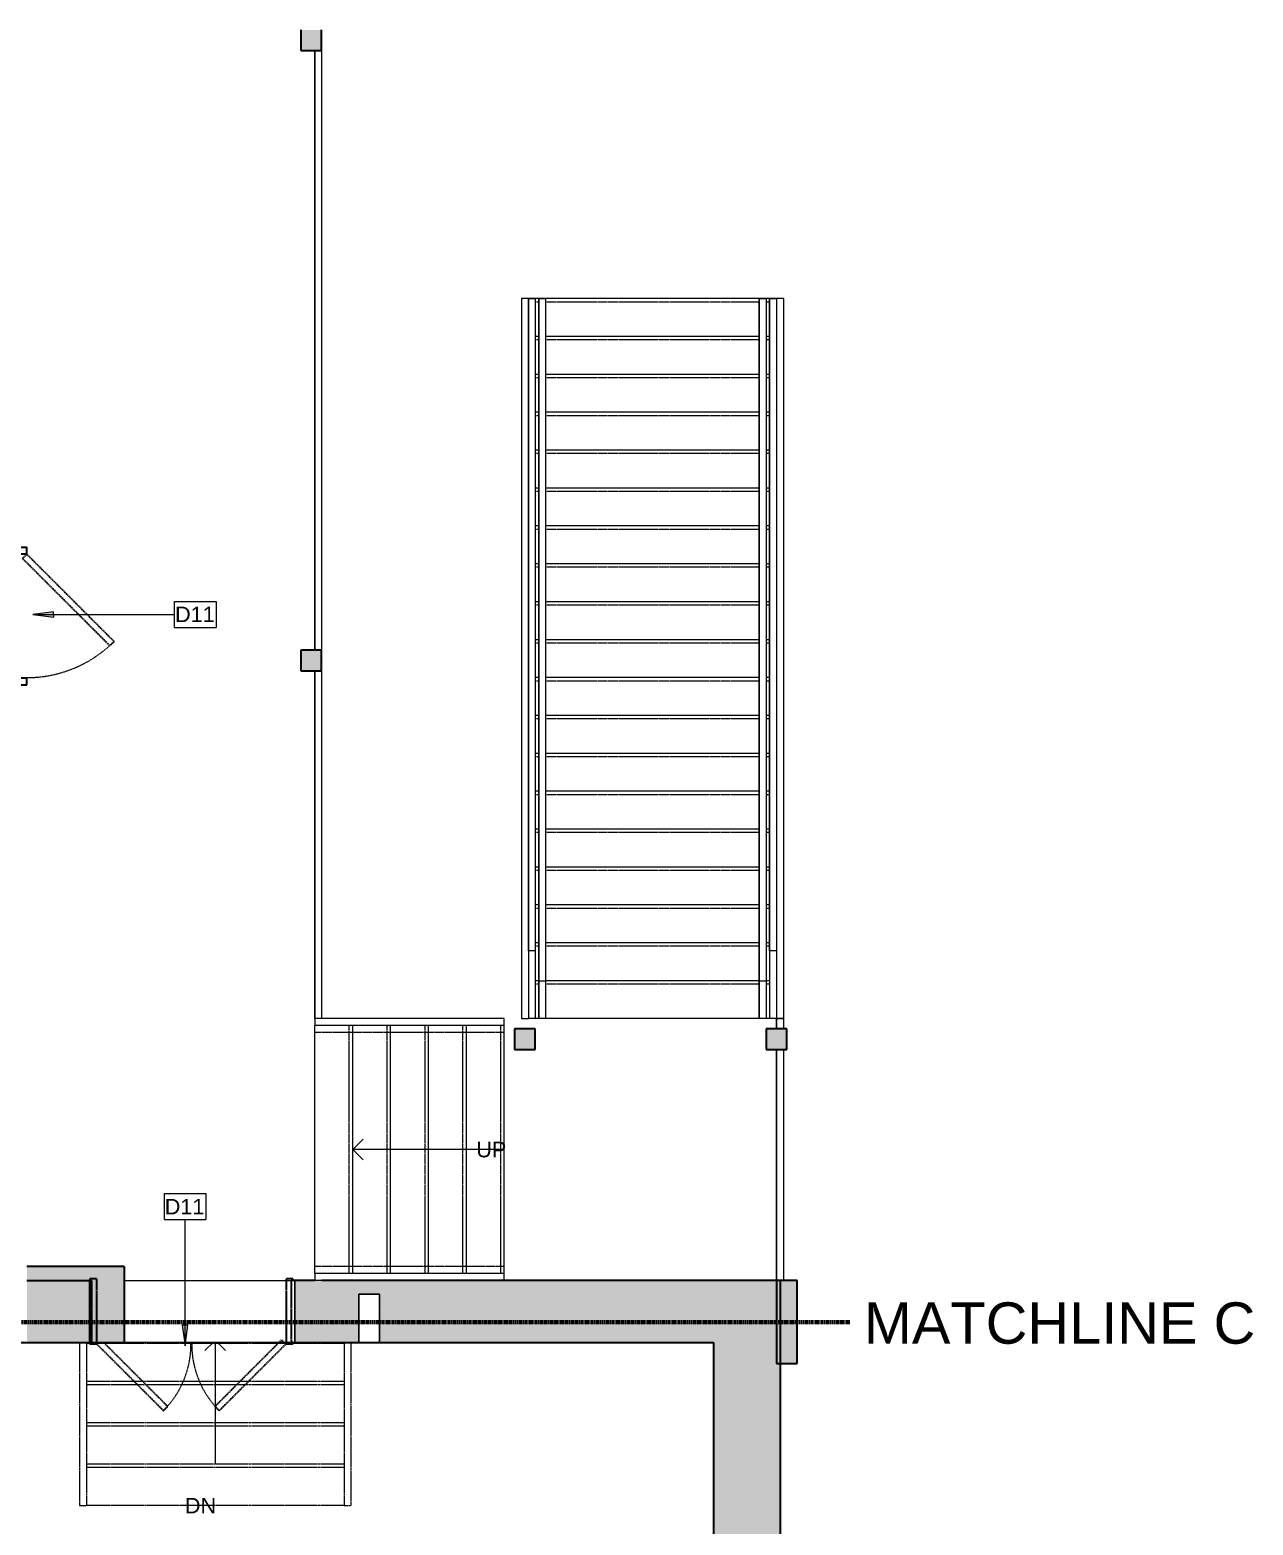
# Model space of a CAD drawing. Header units: inches. Extents: x -1176 to 1551, y -3558 to 978.
# Drawn here: x -753.1 to -398.2, y -1337.2 to -903.2 of the extents above; entities that cross this region are included whole.
import ezdxf

# ---------------------------------------------------------------- set-up
doc = ezdxf.new("R2010")
doc.units = ezdxf.units.IN
doc.header["$MEASUREMENT"] = 0
for name, pattern in [('Dash', [0.25, 0.125, -0.125]), ('Demolished', [0.1875, 0.125, -0.0625]), ('Overhead 1_16_', [0.101562, 0.0625, -0.039062])]:
    doc.linetypes.add(name, pattern=pattern)
for name, color, linetype, lineweight in [('A-ANNO-KEYN', 231, 'Continuous', 9), ('A-ANNO-MATC', 214, 'Dash', 140), ('A-COLS', 52, 'Continuous', 18), ('A-DOOR', 31, 'Continuous', 18), ('A-DOOR-FRAM', 31, 'Continuous', 30), ('A-FLOR-HRAL', 11, 'Continuous', 18), ('A-WALL', 113, 'Continuous', 18), ('A-WALL-PATT', 111, 'Continuous', 18), ('G-ANNO-TEXT', 231, 'Continuous', 9), ('S-STRS', 31, 'Demolished', 9), ('S-STRS-ANNO', 31, 'Continuous', 9), ('S-STRS-IDEN', 31, 'Continuous', 9)]:
    doc.layers.add(name, color=color, linetype=linetype, lineweight=lineweight)
doc.styles.add('Arial', font='arial.ttf', dxfattribs={"height": 4.5})
doc.styles.add('Swis721 Lt BT', font='swissl.ttf', dxfattribs={"height": 4.5})
doc.styles.add('Swis721 Lt BT_1', font='swissl.ttf', dxfattribs={"height": 12})

# ---------------------------------------------------------------- blocks, each defined once
blk = doc.blocks.new('Single Flush - D2 3_ X 7_3_-7041559-1st Floor Demo')
at = {"layer": 'A-DOOR', "color": 10, "linetype": 'Demolished', "lineweight": 30}
for p, q in [((-8.65, -33.09), (16.67, -7.76)), ((16.67, -7.76), (17.91, -9)), ((17.91, -9), (-7.42, -34.32)), ((-7.42, -34.32), (-8.65, -33.09))]:
    blk.add_line(p, q, dxfattribs=at)
at = {"layer": 'A-DOOR', "color": 7, "linetype": 'Demolished', "lineweight": 9}
blk.add_arc((17.91, -9), 35.81, 179.5, 225, dxfattribs=at)
at = {"layer": 'A-DOOR-FRAM', "color": 10, "linetype": 'Demolished'}
for p, q in [((-20, -3.25), (-20, -9)), ((-20, -3.25), (-18, -3.25)), ((-18, -3.25), (-18, -9)), ((18, -3.25), (18, -9)), ((18, -3.25), (20, -3.25)), ((20, -3.25), (20, -9)), ((-20, -9), (-18, -9)), ((18, -9), (20, -9))]:
    blk.add_line(p, q, dxfattribs=at)
blk = doc.blocks.new('Double Flush - Int-F-WDMF-4_ 9_-7363447-1st Floor Demo')
at = {"layer": 'A-DOOR', "color": 10, "linetype": 'Demolished', "lineweight": 30}
for p, q in [((-27.41, 9.5), (-8.09, 28.81)), ((-6.86, 27.58), (-26.17, 8.26)), ((-8.09, 28.81), (-6.86, 27.58)), ((8.09, 28.81), (6.86, 27.58)), ((6.86, 27.58), (25.43, 9)), ((27.41, 9.5), (8.09, 28.81)), ((-26.17, 8.26), (-27.41, 9.5)), ((26.91, 9), (27.41, 9.5))]:
    blk.add_line(p, q, dxfattribs=at)
at = {"layer": 'A-DOOR', "color": 7, "linetype": 'Demolished', "lineweight": 9}
for centre, start, end in [((-27.41, 9.5), 359.5, 45), ((27.41, 9.5), 135, 180.5)]:
    blk.add_arc(centre, 27.31, start, end, dxfattribs=at)
at = {"layer": 'A-DOOR-FRAM', "color": 10, "linetype": 'Demolished'}
for p, q in [((-29.5, 9.5), (-27.5, 9.5)), ((-29.5, 9.5), (-29.5, 9)), ((-29.5, 9), (-29, 9)), ((-29, -9), (-29, 9)), ((-27.5, -9.5), (-27.5, 9.5)), ((27.5, -9.5), (27.5, 9.5)), ((27.5, 9.5), (29.5, 9.5)), ((29, 9), (29.5, 9)), ((29, -9), (29, 9)), ((29.5, 9.5), (29.5, 9)), ((-29.5, -9), (-29, -9)), ((-29.5, -9.5), (-29.5, -9)), ((-29.5, -9.5), (-27.5, -9.5)), ((27.5, -9.5), (29.5, -9.5)), ((29, -9), (29.5, -9)), ((29.5, -9.5), (29.5, -9))]:
    blk.add_line(p, q, dxfattribs=at)
blk = doc.blocks.new('Top Rail Type - Top Rail_Internal_-7022820-1st Floor Demo')
at = {"layer": 'A-FLOR-HRAL', "lineweight": 9}
blk.add_hatch(color=7, dxfattribs=at).paths.add_polyline_path([(-536.48, -1170.49), (-536.48, -1170.48), (-538.48, -1170.49)], flags=0)
for p, q in [((-538.48, -981.19), (-536.48, -981.19)), ((-538.48, -1170.48), (-538.48, -981.19)), ((-536.48, -981.19), (-536.48, -1170.48)), ((-536.48, -1170.48), (-538.48, -1170.48))]:
    blk.add_line(p, q, dxfattribs=at)
blk = doc.blocks.new('Top Rail Type - Top Rail_Internal_-V34-1st Floor Demo')
at = {"layer": 'A-FLOR-HRAL', "lineweight": 9}
for p, q in [((-536.48, -981.19), (-538.48, -981.19)), ((-538.48, -981.19), (-538.48, -1179.19)), ((-536.48, -981.19), (-536.48, -1179.19)), ((-538.48, -1179.19), (-538.48, -1190.19)), ((-536.48, -1179.19), (-536.48, -1190.19)), ((-536.48, -1190.19), (-538.48, -1190.19))]:
    blk.add_line(p, q, dxfattribs=at)
blk = doc.blocks.new('Handrail Type - Handrail_Internal_-7022832-1st Floor Demo')
at = {"layer": 'A-FLOR-HRAL', "lineweight": 9}
for p, q in [((-541.48, -981.19), (-539.48, -981.19)), ((-541.48, -1179.19), (-541.48, -981.19)), ((-539.48, -981.19), (-539.48, -1179.19)), ((-541.48, -1179.19), (-539.48, -1179.19)), ((-541.48, -1190.19), (-541.48, -1179.19)), ((-539.48, -1179.19), (-539.48, -1190.19)), ((-539.48, -1190.19), (-541.48, -1190.19))]:
    blk.add_line(p, q, dxfattribs=at)
blk = doc.blocks.new('Handrail Type - Handrail_Internal_-V35-1st Floor Demo')
at = {"layer": 'A-FLOR-HRAL', "lineweight": 9}
for p, q in [((-539.48, -981.19), (-541.48, -981.19)), ((-541.48, -981.19), (-541.48, -1179.19)), ((-539.48, -981.19), (-539.48, -1179.19)), ((-541.48, -1179.19), (-541.48, -1190.19)), ((-539.48, -1179.19), (-539.48, -1190.19)), ((-539.48, -1190.19), (-541.48, -1190.19))]:
    blk.add_line(p, q, dxfattribs=at)
blk = doc.blocks.new('Top Rail Type - Top Rail_Internal_-7022844-1st Floor Demo')
at = {"layer": 'A-FLOR-HRAL', "lineweight": 9}
for p, q in [((-608.48, -981.19), (-606.48, -981.19)), ((-608.48, -1170.48), (-608.48, -981.19)), ((-606.48, -981.19), (-606.48, -1170.48)), ((-606.48, -1170.48), (-608.48, -1170.48))]:
    blk.add_line(p, q, dxfattribs=at)
blk = doc.blocks.new('Top Rail Type - Top Rail_Internal_-V36-1st Floor Demo')
at = {"layer": 'A-FLOR-HRAL', "lineweight": 9}
for p, q in [((-606.48, -981.19), (-608.48, -981.19)), ((-608.48, -981.19), (-608.48, -1179.19)), ((-606.48, -981.19), (-606.48, -1179.19)), ((-608.48, -1179.19), (-608.48, -1190.19)), ((-606.48, -1179.19), (-606.48, -1190.19)), ((-606.48, -1190.19), (-608.48, -1190.19))]:
    blk.add_line(p, q, dxfattribs=at)
blk = doc.blocks.new('Handrail Type - Handrail_Internal_-7022856-1st Floor Demo')
at = {"layer": 'A-FLOR-HRAL', "lineweight": 9}
for p, q in [((-605.48, -981.19), (-603.48, -981.19)), ((-605.48, -1179.19), (-605.48, -981.19)), ((-603.48, -981.19), (-603.48, -1179.19)), ((-605.48, -1179.19), (-603.48, -1179.19)), ((-605.48, -1190.19), (-605.48, -1179.19)), ((-603.48, -1179.19), (-603.48, -1190.19)), ((-603.48, -1190.19), (-605.48, -1190.19))]:
    blk.add_line(p, q, dxfattribs=at)
blk = doc.blocks.new('Handrail Type - Handrail_Internal_-V37-1st Floor Demo')
at = {"layer": 'A-FLOR-HRAL', "lineweight": 9}
for p, q in [((-603.48, -981.19), (-605.48, -981.19)), ((-605.48, -981.19), (-605.48, -1179.19)), ((-603.48, -981.19), (-603.48, -1179.19)), ((-605.48, -1179.19), (-605.48, -1190.19)), ((-603.48, -1179.19), (-603.48, -1190.19)), ((-603.48, -1190.19), (-605.48, -1190.19))]:
    blk.add_line(p, q, dxfattribs=at)
blk = doc.blocks.new('Top Rail Type - Top Rail_Internal_-7023807-1st Floor Demo')
at = {"layer": 'A-FLOR-HRAL', "linetype": 'Overhead 1_16_', "lineweight": 9}
for p, q in [((-670.48, -1194.19), (-670.48, -1192.19)), ((-659.48, -1192.19), (-670.48, -1192.19)), ((-615.48, -1192.19), (-659.48, -1192.19)), ((-615.48, -1194.19), (-615.48, -1192.19)), ((-659.48, -1194.19), (-670.48, -1194.19)), ((-615.48, -1194.19), (-659.48, -1194.19))]:
    blk.add_line(p, q, dxfattribs=at)
blk = doc.blocks.new('Top Rail Type - Top Rail_Internal_-7023819-1st Floor Demo')
at = {"layer": 'A-FLOR-HRAL', "linetype": 'Overhead 1_16_', "lineweight": 9}
for p, q in [((-670.48, -1264.19), (-670.48, -1262.19)), ((-659.48, -1262.19), (-670.48, -1262.19)), ((-615.48, -1262.19), (-659.48, -1262.19)), ((-615.48, -1264.19), (-615.48, -1262.19)), ((-659.48, -1264.19), (-670.48, -1264.19)), ((-615.48, -1264.19), (-659.48, -1264.19))]:
    blk.add_line(p, q, dxfattribs=at)
blk = doc.blocks.new('Top Rail Type - Top Rail_Internal_-8311756-1st Floor Demo')
at = {"layer": 'A-FLOR-HRAL', "lineweight": 9}
for p, q in [((-670.48, -1083.19), (-670.48, -909.19)), ((-668.48, -909.19), (-668.48, -1083.19)), ((-670.48, -1190.19), (-670.48, -1089.19)), ((-668.48, -1089.19), (-668.48, -1190.19))]:
    blk.add_line(p, q, dxfattribs=at)
blk = doc.blocks.new('Top Rail Type - Top Rail_Internal_-V74-1st Floor Demo')
at = {"layer": 'A-FLOR-HRAL', "lineweight": 9}
for p, q in [((-670.48, -909.19), (-670.48, -1083.19)), ((-668.48, -909.19), (-668.48, -1083.19)), ((-670.48, -1089.19), (-670.48, -1190.19)), ((-668.48, -1089.19), (-668.48, -1190.19))]:
    blk.add_line(p, q, dxfattribs=at)
blk = doc.blocks.new('Top Rail Type - Top Rail_Internal_-8314344-1st Floor Demo')
at = {"layer": 'A-FLOR-HRAL', "lineweight": 9}
for p, q in [((-536.48, -1190.19), (-534.48, -1190.19)), ((-536.48, -1193.19), (-536.48, -1190.19)), ((-534.48, -1190.19), (-534.48, -1193.19)), ((-536.48, -1266.19), (-536.48, -1199.19)), ((-534.48, -1199.19), (-534.48, -1266.19))]:
    blk.add_line(p, q, dxfattribs=at)
blk = doc.blocks.new('Top Rail Type - Top Rail_Internal_-V75-1st Floor Demo')
at = {"layer": 'A-FLOR-HRAL', "lineweight": 9}
for p, q in [((-534.48, -1190.19), (-536.48, -1190.19)), ((-536.48, -1190.19), (-536.48, -1193.19)), ((-534.48, -1190.19), (-534.48, -1193.19)), ((-536.48, -1199.19), (-536.48, -1266.19)), ((-534.48, -1199.19), (-534.48, -1266.19))]:
    blk.add_line(p, q, dxfattribs=at)
blk = doc.blocks.new('Keynote Tag - Keynote Number - Boxed-135510-1st Floor Demo')
at = {"layer": 'A-ANNO-KEYN'}
for p, q in [((-0.125, -0.0792), (-0.125, 0.0781)), ((-0.125, 0.0781), (0.125, 0.0781)), ((0.125, 0.0781), (0.125, -0.0792)), ((-0.125, -0.0792), (0.125, -0.0792))]:
    blk.add_line(p, q, dxfattribs=at)

msp = doc.modelspace()

# ---------------------------------------------------------------- hatches: boundary and pattern name
at = {"layer": 'A-ANNO-KEYN'}
for points in [[(-752.26, -1072.88), (-746.25, -1073.67), (-746.26, -1072.09)], [(-708.13, -1285.17), (-707.34, -1279.17), (-708.92, -1279.17)]]:
    msp.add_hatch(color=256, dxfattribs=at).paths.add_polyline_path(points, flags=0)
at = {"layer": 'A-COLS'}
for color, points in [(250, [(-674.48, -909.19), (-668.48, -909.19), (-668.48, -903.19), (-674.48, -903.19)]), (250, [(-674.48, -1089.19), (-668.48, -1089.19), (-668.48, -1083.19), (-674.48, -1083.19)]), (10, [(-612.48, -1199.19), (-606.48, -1199.19), (-606.48, -1193.19), (-612.48, -1193.19)]), (10, [(-539.48, -1199.19), (-533.48, -1199.19), (-533.48, -1193.19), (-539.48, -1193.19)])]:
    msp.add_hatch(color=color, dxfattribs=at).paths.add_polyline_path(points, flags=0)
at = {"layer": 'A-WALL-PATT'}
msp.add_hatch(color=250, dxfattribs=at).paths.add_polyline_path([(-725.8, -1284.19), (-725.8, -1262.19), (-754.04, -1262.19), (-754.04, -1284.19)], flags=0)
h = msp.add_hatch(color=10, dxfattribs=at)
h.paths.add_polyline_path([(-651.68, -1284.19), (-554.8, -1284.19), (-554.8, -1266.19), (-676.23, -1266.19), (-676.23, -1284.19), (-657.68, -1284.19), (-657.68, -1270.19), (-651.68, -1270.19)], flags=0)
h.paths.add_polyline_path([(-735.86, -1284.19), (-735.86, -1266.19), (-754.04, -1266.19), (-754.04, -1284.19)], flags=0)
h = msp.add_hatch(color=250, dxfattribs=at)
h.paths.add_polyline_path([(-535.3, -2202.51), (-535.3, -2127.62), (-554.8, -2127.62), (-554.8, -2202.51)], flags=0)
h.paths.add_polyline_path([(-535.3, -2090.62), (-535.3, -1977.62), (-554.8, -1977.62), (-554.8, -2090.62)], flags=0)
h.paths.add_polyline_path([(-535.3, -1940.62), (-535.3, -1827.62), (-554.8, -1827.62), (-554.8, -1940.62)], flags=0)
h.paths.add_polyline_path([(-535.3, -1790.62), (-535.3, -1676.15), (-554.8, -1676.15), (-554.8, -1790.62)], flags=0)
h.paths.add_polyline_path([(-535.3, -1639.15), (-535.3, -1527.62), (-554.8, -1527.62), (-554.8, -1639.15)], flags=0)
h.paths.add_polyline_path([(-535.3, -1490.62), (-535.3, -1377.62), (-554.8, -1377.62), (-554.8, -1490.62)], flags=0)
h.paths.add_polyline_path([(-554.8, -1340.62), (-535.3, -1340.62), (-535.3, -1266.19), (-554.8, -1266.19), (-554.8, -1290.46)], flags=0)
at = {"layer": 'A-WALL-PATT', "lineweight": 9}
msp.add_hatch(color=7, dxfattribs=at).paths.add_polyline_path([(-536.48, -1290.34), (-530.48, -1290.34), (-530.48, -1266.19), (-536.48, -1266.19)], flags=0)

# ---------------------------------------------------------------- linework, layer by layer
at = {"layer": 'A-ANNO-KEYN'}
for p, q in [((-746.26, -1072.09), (-752.26, -1072.88)), ((-752.26, -1072.88), (-711.14, -1072.85)), ((-752.26, -1072.88), (-746.25, -1073.67)), ((-746.25, -1073.67), (-746.26, -1072.09)), ((-708.13, -1285.17), (-708.13, -1248.54)), ((-707.34, -1279.17), (-708.92, -1279.17)), ((-708.92, -1279.17), (-708.13, -1285.17)), ((-708.13, -1285.17), (-707.34, -1279.17))]:
    msp.add_line(p, q, dxfattribs=at)
at = {"layer": 'A-ANNO-MATC'}
msp.add_line((-1061.04, -1278.34), (-515.04, -1278.34), dxfattribs=at)
at = {"layer": 'A-COLS', "color": 8, "lineweight": 30}
for p, q in [((-674.48, -903.19), (-674.48, -909.19)), ((-668.48, -909.19), (-668.48, -903.19)), ((-674.48, -909.19), (-668.48, -909.19)), ((-668.48, -1083.19), (-674.48, -1083.19)), ((-674.48, -1083.19), (-674.48, -1089.19)), ((-668.48, -1089.19), (-668.48, -1083.19)), ((-674.48, -1089.19), (-668.48, -1089.19)), ((-606.48, -1193.19), (-612.48, -1193.19)), ((-612.48, -1193.19), (-612.48, -1199.19)), ((-606.48, -1199.19), (-606.48, -1193.19)), ((-533.48, -1193.19), (-539.48, -1193.19)), ((-539.48, -1193.19), (-539.48, -1199.19)), ((-533.48, -1199.19), (-533.48, -1193.19)), ((-612.48, -1199.19), (-606.48, -1199.19)), ((-539.48, -1199.19), (-533.48, -1199.19))]:
    msp.add_line(p, q, dxfattribs=at)
at = {"layer": 'A-WALL', "color": 8, "lineweight": 30}
for p, q in [((-725.8, -1262.19), (-754.04, -1262.19)), ((-725.8, -1262.19), (-725.8, -1284.19)), ((-754.04, -1266.19), (-735.3, -1266.19)), ((-670.48, -1266.19), (-677.3, -1266.19)), ((-530.48, -1266.19), (-668.43, -1266.19)), ((-536.48, -1266.19), (-536.48, -1290.34)), ((-535.3, -1340.62), (-535.3, -1266.19)), ((-530.48, -1290.34), (-530.48, -1266.19)), ((-951.06, -1284.19), (-725.8, -1284.19)), ((-677.3, -1284.19), (-554.8, -1284.19)), ((-554.8, -1284.19), (-554.8, -1340.62)), ((-536.48, -1290.34), (-530.48, -1290.34))]:
    msp.add_line(p, q, dxfattribs=at)
at = {"layer": 'A-WALL', "lineweight": 9}
for p, q in [((-735.86, -1284.19), (-735.86, -1266.19)), ((-725.8, -1266.19), (-677.3, -1266.19)), ((-676.23, -1266.19), (-676.23, -1284.19)), ((-657.68, -1284.19), (-657.68, -1270.19)), ((-657.68, -1270.19), (-651.68, -1270.19)), ((-651.68, -1270.19), (-651.68, -1284.19)), ((-677.3, -1284.19), (-725.8, -1284.19))]:
    msp.add_line(p, q, dxfattribs=at)
at = {"layer": 'A-WALL', "color": 7, "linetype": 'Demolished', "lineweight": 9}
for p, q in [((-735.86, -1266.19), (-735.86, -1284.19)), ((-676.23, -1284.19), (-676.23, -1266.19)), ((-651.68, -1270.19), (-657.68, -1270.19)), ((-657.68, -1270.19), (-657.68, -1284.19)), ((-651.68, -1284.19), (-651.68, -1270.19))]:
    msp.add_line(p, q, dxfattribs=at)
at = {"layer": 'A-WALL', "color": 10, "linetype": 'Demolished', "lineweight": 30}
for p, q in [((-735.3, -1284.19), (-735.3, -1266.19)), ((-677.3, -1266.19), (-677.3, -1284.19))]:
    msp.add_line(p, q, dxfattribs=at)
at = {"layer": 'S-STRS', "linetype": 'Continuous'}
for p, q in [((-608.48, -981.19), (-610.48, -981.19)), ((-610.48, -981.19), (-610.48, -1190.19)), ((-605.48, -981.19), (-606.48, -981.19)), ((-541.48, -981.19), (-603.48, -981.19)), ((-538.48, -981.19), (-539.48, -981.19)), ((-534.48, -981.19), (-536.48, -981.19)), ((-534.48, -981.19), (-534.48, -1190.19)), ((-605.48, -992.19), (-606.48, -992.19)), ((-541.48, -992.19), (-603.48, -992.19)), ((-538.48, -992.19), (-539.48, -992.19)), ((-605.48, -1003.19), (-606.48, -1003.19)), ((-541.48, -1003.19), (-603.48, -1003.19)), ((-538.48, -1003.19), (-539.48, -1003.19)), ((-605.48, -1014.19), (-606.48, -1014.19)), ((-541.48, -1014.19), (-603.48, -1014.19)), ((-538.48, -1014.19), (-539.48, -1014.19)), ((-605.48, -1025.19), (-606.48, -1025.19)), ((-541.48, -1025.19), (-603.48, -1025.19)), ((-538.48, -1025.19), (-539.48, -1025.19)), ((-605.48, -1036.19), (-606.48, -1036.19)), ((-541.48, -1036.19), (-603.48, -1036.19)), ((-538.48, -1036.19), (-539.48, -1036.19)), ((-605.48, -1047.19), (-606.48, -1047.19)), ((-541.48, -1047.19), (-603.48, -1047.19)), ((-538.48, -1047.19), (-539.48, -1047.19)), ((-605.48, -1058.19), (-606.48, -1058.19)), ((-541.48, -1058.19), (-603.48, -1058.19)), ((-538.48, -1058.19), (-539.48, -1058.19)), ((-605.48, -1069.19), (-606.48, -1069.19)), ((-541.48, -1069.19), (-603.48, -1069.19)), ((-538.48, -1069.19), (-539.48, -1069.19)), ((-605.48, -1080.19), (-606.48, -1080.19)), ((-541.48, -1080.19), (-603.48, -1080.19)), ((-538.48, -1080.19), (-539.48, -1080.19)), ((-605.48, -1091.19), (-606.48, -1091.19)), ((-541.48, -1091.19), (-603.48, -1091.19)), ((-538.48, -1091.19), (-539.48, -1091.19)), ((-605.48, -1102.19), (-606.48, -1102.19)), ((-541.48, -1102.19), (-603.48, -1102.19)), ((-538.48, -1102.19), (-539.48, -1102.19)), ((-605.48, -1113.19), (-606.48, -1113.19)), ((-541.48, -1113.19), (-603.48, -1113.19)), ((-538.48, -1113.19), (-539.48, -1113.19)), ((-605.48, -1124.19), (-606.48, -1124.19)), ((-541.48, -1124.19), (-603.48, -1124.19)), ((-538.48, -1124.19), (-539.48, -1124.19)), ((-605.48, -1135.19), (-606.48, -1135.19)), ((-541.48, -1135.19), (-603.48, -1135.19)), ((-538.48, -1135.19), (-539.48, -1135.19)), ((-605.48, -1146.19), (-606.48, -1146.19)), ((-541.48, -1146.19), (-603.48, -1146.19)), ((-538.48, -1146.19), (-539.48, -1146.19)), ((-605.48, -1157.19), (-606.48, -1157.19)), ((-541.48, -1157.19), (-603.48, -1157.19)), ((-538.48, -1157.19), (-539.48, -1157.19)), ((-605.48, -1168.19), (-606.48, -1168.19)), ((-541.48, -1168.19), (-603.48, -1168.19)), ((-538.48, -1168.19), (-539.48, -1168.19)), ((-605.48, -1179.19), (-606.48, -1179.19)), ((-541.48, -1179.19), (-603.48, -1179.19)), ((-538.48, -1179.19), (-539.48, -1179.19)), ((-670.48, -1190.19), (-670.48, -1192.19)), ((-615.48, -1190.19), (-670.48, -1190.19)), ((-659.48, -1192.19), (-670.48, -1192.19)), ((-670.48, -1264.19), (-670.48, -1192.19)), ((-648.48, -1192.19), (-659.48, -1192.19)), ((-659.48, -1264.19), (-659.48, -1192.19)), ((-637.48, -1192.19), (-648.48, -1192.19)), ((-648.48, -1264.19), (-648.48, -1192.19)), ((-626.48, -1192.19), (-637.48, -1192.19)), ((-637.48, -1264.19), (-637.48, -1192.19)), ((-615.48, -1192.19), (-626.48, -1192.19)), ((-626.48, -1264.19), (-626.48, -1192.19)), ((-615.48, -1192.19), (-615.48, -1190.19)), ((-615.48, -1264.19), (-615.48, -1192.19)), ((-610.48, -1190.19), (-608.48, -1190.19)), ((-605.48, -1190.19), (-606.48, -1190.19)), ((-541.48, -1190.19), (-603.48, -1190.19)), ((-538.48, -1190.19), (-539.48, -1190.19)), ((-670.48, -1264.19), (-670.48, -1266.19)), ((-659.48, -1264.19), (-670.48, -1264.19)), ((-668.43, -1266.19), (-670.48, -1266.19)), ((-648.48, -1264.19), (-659.48, -1264.19)), ((-637.48, -1264.19), (-648.48, -1264.19)), ((-626.48, -1264.19), (-637.48, -1264.19)), ((-615.48, -1264.19), (-626.48, -1264.19)), ((-615.48, -1266.19), (-615.48, -1264.19))]:
    msp.add_line(p, q, dxfattribs=at)
at = {"layer": 'S-STRS', "linetype": 'Overhead 1_16_'}
for p, q in [((-605.48, -982.19), (-606.48, -982.19)), ((-541.48, -982.19), (-603.48, -982.19)), ((-538.48, -982.19), (-539.48, -982.19)), ((-605.48, -993.19), (-606.48, -993.19)), ((-541.48, -993.19), (-603.48, -993.19)), ((-538.48, -993.19), (-539.48, -993.19)), ((-605.48, -1004.19), (-606.48, -1004.19)), ((-541.48, -1004.19), (-603.48, -1004.19)), ((-538.48, -1004.19), (-539.48, -1004.19)), ((-605.48, -1015.19), (-606.48, -1015.19)), ((-541.48, -1015.19), (-603.48, -1015.19)), ((-538.48, -1015.19), (-539.48, -1015.19)), ((-605.48, -1026.19), (-606.48, -1026.19)), ((-541.48, -1026.19), (-603.48, -1026.19)), ((-538.48, -1026.19), (-539.48, -1026.19)), ((-605.48, -1037.19), (-606.48, -1037.19)), ((-541.48, -1037.19), (-603.48, -1037.19)), ((-538.48, -1037.19), (-539.48, -1037.19)), ((-605.48, -1048.19), (-606.48, -1048.19)), ((-541.48, -1048.19), (-603.48, -1048.19)), ((-538.48, -1048.19), (-539.48, -1048.19)), ((-605.48, -1059.19), (-606.48, -1059.19)), ((-541.48, -1059.19), (-603.48, -1059.19)), ((-538.48, -1059.19), (-539.48, -1059.19)), ((-605.48, -1070.19), (-606.48, -1070.19)), ((-541.48, -1070.19), (-603.48, -1070.19)), ((-538.48, -1070.19), (-539.48, -1070.19)), ((-605.48, -1081.19), (-606.48, -1081.19)), ((-541.48, -1081.19), (-603.48, -1081.19)), ((-538.48, -1081.19), (-539.48, -1081.19)), ((-605.48, -1092.19), (-606.48, -1092.19)), ((-541.48, -1092.19), (-603.48, -1092.19)), ((-538.48, -1092.19), (-539.48, -1092.19)), ((-605.48, -1103.19), (-606.48, -1103.19)), ((-541.48, -1103.19), (-603.48, -1103.19)), ((-538.48, -1103.19), (-539.48, -1103.19)), ((-605.48, -1114.19), (-606.48, -1114.19)), ((-541.48, -1114.19), (-603.48, -1114.19)), ((-538.48, -1114.19), (-539.48, -1114.19)), ((-605.48, -1125.19), (-606.48, -1125.19)), ((-541.48, -1125.19), (-603.48, -1125.19)), ((-538.48, -1125.19), (-539.48, -1125.19)), ((-605.48, -1136.19), (-606.48, -1136.19)), ((-541.48, -1136.19), (-603.48, -1136.19)), ((-538.48, -1136.19), (-539.48, -1136.19)), ((-605.48, -1147.19), (-606.48, -1147.19)), ((-541.48, -1147.19), (-603.48, -1147.19)), ((-538.48, -1147.19), (-539.48, -1147.19)), ((-605.48, -1158.19), (-606.48, -1158.19)), ((-541.48, -1158.19), (-603.48, -1158.19)), ((-538.48, -1158.19), (-539.48, -1158.19)), ((-605.48, -1169.19), (-606.48, -1169.19)), ((-541.48, -1169.19), (-603.48, -1169.19)), ((-538.48, -1169.19), (-539.48, -1169.19)), ((-605.48, -1180.19), (-606.48, -1180.19)), ((-541.48, -1180.19), (-603.48, -1180.19)), ((-538.48, -1180.19), (-539.48, -1180.19)), ((-660.48, -1264.19), (-660.48, -1192.19)), ((-649.48, -1264.19), (-649.48, -1192.19)), ((-638.48, -1264.19), (-638.48, -1192.19)), ((-627.48, -1264.19), (-627.48, -1192.19)), ((-616.48, -1264.19), (-616.48, -1192.19))]:
    msp.add_line(p, q, dxfattribs=at)
at = {"layer": 'S-STRS', "color": 7}
for p, q in [((-738.73, -1284.19), (-738.73, -1331.54)), ((-736.73, -1284.19), (-736.73, -1295.54)), ((-661.99, -1284.54), (-736.73, -1284.54)), ((-661.99, -1284.19), (-661.99, -1295.54)), ((-659.99, -1284.19), (-659.99, -1331.54)), ((-736.73, -1295.54), (-736.73, -1307.54)), ((-661.99, -1295.54), (-736.73, -1295.54)), ((-661.99, -1296.54), (-736.73, -1296.54)), ((-661.99, -1295.54), (-661.99, -1307.54)), ((-736.73, -1307.54), (-736.73, -1319.54)), ((-661.99, -1307.54), (-736.73, -1307.54)), ((-661.99, -1308.54), (-736.73, -1308.54)), ((-661.99, -1307.54), (-661.99, -1319.54)), ((-736.73, -1319.54), (-736.73, -1331.54)), ((-661.99, -1319.54), (-736.73, -1319.54)), ((-661.99, -1320.54), (-736.73, -1320.54)), ((-661.99, -1319.54), (-661.99, -1331.54)), ((-738.73, -1331.54), (-736.73, -1331.54)), ((-661.99, -1331.54), (-736.73, -1331.54)), ((-661.99, -1331.54), (-659.99, -1331.54))]:
    msp.add_line(p, q, dxfattribs=at)
at = {"layer": 'S-STRS-ANNO'}
for p, q in [((-659.48, -1228.19), (-656.48, -1225.19)), ((-648.48, -1228.19), (-659.48, -1228.19)), ((-659.48, -1228.19), (-656.48, -1231.19)), ((-637.48, -1228.19), (-648.48, -1228.19)), ((-626.48, -1228.19), (-637.48, -1228.19)), ((-615.48, -1228.19), (-626.48, -1228.19)), ((-700.01, -1284.19), (-702.36, -1286.54)), ((-699.36, -1284.19), (-699.36, -1295.54)), ((-698.71, -1284.19), (-696.36, -1286.54)), ((-699.36, -1295.54), (-699.36, -1307.54)), ((-699.36, -1307.54), (-699.36, -1319.54))]:
    msp.add_line(p, q, dxfattribs=at)

# ---------------------------------------------------------------- block references
at = {"layer": 'A-ANNO-KEYN', "xscale": 47.99999999999997, "yscale": 47.99999999999997, "zscale": 47.99999999999997}
for p in [(-705.14, -1072.83), (-708.13, -1244.74)]:
    msp.add_blockref('Keynote Tag - Keynote Number - Boxed-135510-1st Floor Demo', p, dxfattribs=at)
at = {"layer": 'A-DOOR', "color": 7, "linetype": 'Demolished', "lineweight": 9}
for name, p, rotation in [('Single Flush - D2 3_ X 7_3_-7041559-1st Floor Demo', (-763.04, -1073.3), 89.99999999999991), ('Double Flush - Int-F-WDMF-4_ 9_-7363447-1st Floor Demo', (-706.3, -1275.19), 180)]:
    msp.add_blockref(name, p, dxfattribs=dict(at, rotation=rotation))
at = {"layer": 'A-FLOR-HRAL', "lineweight": 9}
for name in ['Top Rail Type - Top Rail_Internal_-8311756-1st Floor Demo', 'Top Rail Type - Top Rail_Internal_-V74-1st Floor Demo', 'Top Rail Type - Top Rail_Internal_-7022844-1st Floor Demo', 'Top Rail Type - Top Rail_Internal_-V36-1st Floor Demo', 'Handrail Type - Handrail_Internal_-7022856-1st Floor Demo', 'Handrail Type - Handrail_Internal_-V37-1st Floor Demo', 'Handrail Type - Handrail_Internal_-7022832-1st Floor Demo', 'Handrail Type - Handrail_Internal_-V35-1st Floor Demo', 'Top Rail Type - Top Rail_Internal_-7022820-1st Floor Demo', 'Top Rail Type - Top Rail_Internal_-V34-1st Floor Demo', 'Top Rail Type - Top Rail_Internal_-8314344-1st Floor Demo', 'Top Rail Type - Top Rail_Internal_-V75-1st Floor Demo']:
    msp.add_blockref(name, (0, 0), dxfattribs=at)
at = {"layer": 'A-FLOR-HRAL', "linetype": 'Overhead 1_16_', "lineweight": 9}
for name in ['Top Rail Type - Top Rail_Internal_-7023807-1st Floor Demo', 'Top Rail Type - Top Rail_Internal_-7023819-1st Floor Demo']:
    msp.add_blockref(name, (0, 0), dxfattribs=at)

# ---------------------------------------------------------------- texts
at = {"layer": 'A-ANNO-KEYN', "char_height": 4.5, "width": 14.0895, "attachment_point": 1, "style": 'Arial'}
for insert in [(-711.03, -1070.6), (-714.03, -1242.51)]:
    msp.add_mtext('D11', dxfattribs=dict(at, insert=insert))
at = {"layer": 'G-ANNO-TEXT', "color": 7, "insert": (-511.15, -1272.56), "char_height": 12, "width": 128.775, "attachment_point": 1, "style": 'Swis721 Lt BT_1'}
msp.add_mtext('MATCHLINE C', dxfattribs=at)
at = {"layer": 'S-STRS-IDEN', "char_height": 4.5, "attachment_point": 1, "line_spacing_factor": 1.005062, "style": 'Swis721 Lt BT'}
for s, insert, width in [('UP', (-623.62, -1225.95), 9.7692), ('DN', (-708.18, -1329.3), 10.5833)]:
    msp.add_mtext(s, dxfattribs=dict(at, insert=insert, width=width))

doc.saveas('drawing.dxf')
